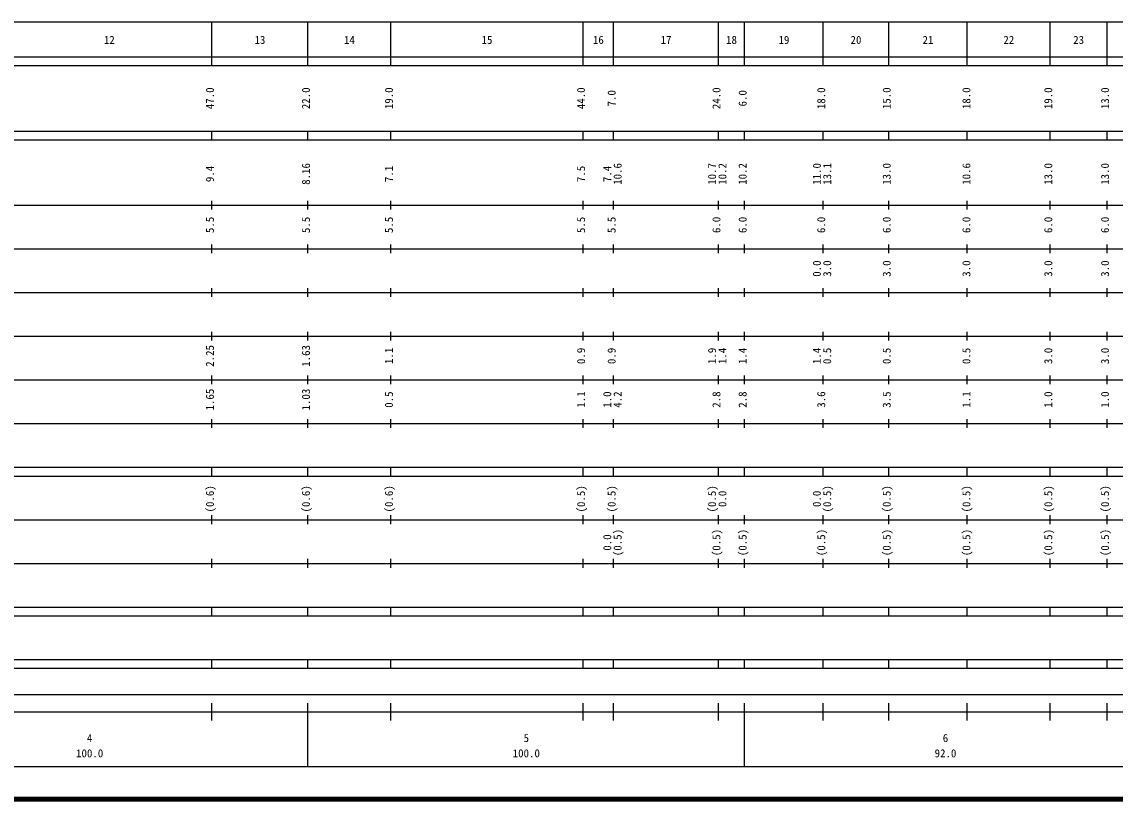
# Model space of a CAD drawing. Units: millimetres on the paper, enlarged 1000 times. Extents: x 40000 to 680000, y 20000 to 380000.
# Drawn here: x 302474 to 552853, y 20000 to 198000 of the extents above; entities that cross this region are included whole.
import ezdxf
from ezdxf.enums import TextEntityAlignment as Align

# ---------------------------------------------------------------- set-up
doc = ezdxf.new("R2010")
doc.units = ezdxf.units.MM
doc.header["$LTSCALE"] = 1000
doc.layers.add('M-TTL', color=2, linetype='Continuous', lineweight=140)
doc.layers.add('M-TTL-BAND', color=7, linetype='Continuous', lineweight=25)
doc.styles.add('ＭＳ ゴシック', font='')
doc.styles.get('ＭＳ ゴシック').set_extended_font_data('MS Gothic')

msp = doc.modelspace()

# ---------------------------------------------------------------- linework, layer by layer
at = {"layer": 'M-TTL'}
msp.add_line((40000, 20000), (680000, 20000), dxfattribs=at)
at = {"layer": 'M-TTL-BAND'}
for p, q in [((68000, 198000), (579000, 198000)), ((346000, 188000), (346000, 198000)), ((368000, 188000), (368000, 198000)), ((387000, 188000), (387000, 198000)), ((431000, 188000), (431000, 198000)), ((438000, 188000), (438000, 198000)), ((462000, 188000), (462000, 198000)), ((468000, 188000), (468000, 198000)), ((486000, 188000), (486000, 198000)), ((501000, 188000), (501000, 198000)), ((519000, 188000), (519000, 198000)), ((538000, 188000), (538000, 198000)), ((551000, 188000), (551000, 198000)), ((40000, 190000), (579000, 190000)), ((40000, 188000), (579000, 188000)), ((40000, 173000), (579000, 173000)), ((346000, 171000), (346000, 173000)), ((368000, 171000), (368000, 173000)), ((387000, 171000), (387000, 173000)), ((431000, 171000), (431000, 173000)), ((438000, 171000), (438000, 173000)), ((462000, 171000), (462000, 173000)), ((468000, 171000), (468000, 173000)), ((486000, 171000), (486000, 173000)), ((501000, 171000), (501000, 173000)), ((519000, 171000), (519000, 173000)), ((538000, 171000), (538000, 173000)), ((551000, 171000), (551000, 173000)), ((40000, 171000), (579000, 171000)), ((40000, 156000), (579000, 156000)), ((346000, 155000), (346000, 157000)), ((368000, 155000), (368000, 157000)), ((387000, 155000), (387000, 157000)), ((431000, 155000), (431000, 157000)), ((438000, 155000), (438000, 157000)), ((462000, 155000), (462000, 157000)), ((468000, 155000), (468000, 157000)), ((486000, 155000), (486000, 157000)), ((501000, 155000), (501000, 157000)), ((519000, 155000), (519000, 157000)), ((538000, 155000), (538000, 157000)), ((551000, 155000), (551000, 157000)), ((46000, 146000), (579000, 146000)), ((346000, 145000), (346000, 147000)), ((368000, 145000), (368000, 147000)), ((387000, 145000), (387000, 147000)), ((431000, 145000), (431000, 147000)), ((438000, 145000), (438000, 147000)), ((462000, 145000), (462000, 147000)), ((468000, 145000), (468000, 147000)), ((486000, 145000), (486000, 147000)), ((501000, 145000), (501000, 147000)), ((519000, 145000), (519000, 147000)), ((538000, 145000), (538000, 147000)), ((551000, 145000), (551000, 147000)), ((52000, 136000), (579000, 136000)), ((346000, 135000), (346000, 137000)), ((368000, 135000), (368000, 137000)), ((387000, 135000), (387000, 137000)), ((431000, 135000), (431000, 137000)), ((438000, 135000), (438000, 137000)), ((462000, 135000), (462000, 137000)), ((468000, 135000), (468000, 137000)), ((486000, 135000), (486000, 137000)), ((501000, 135000), (501000, 137000)), ((519000, 135000), (519000, 137000)), ((538000, 135000), (538000, 137000)), ((551000, 135000), (551000, 137000)), ((46000, 126000), (579000, 126000)), ((346000, 125000), (346000, 127000)), ((368000, 125000), (368000, 127000)), ((387000, 125000), (387000, 127000)), ((431000, 125000), (431000, 127000)), ((438000, 125000), (438000, 127000)), ((462000, 125000), (462000, 127000)), ((468000, 125000), (468000, 127000)), ((486000, 125000), (486000, 127000)), ((501000, 125000), (501000, 127000)), ((519000, 125000), (519000, 127000)), ((538000, 125000), (538000, 127000)), ((551000, 125000), (551000, 127000)), ((52000, 116000), (579000, 116000)), ((346000, 115000), (346000, 117000)), ((368000, 115000), (368000, 117000)), ((387000, 115000), (387000, 117000)), ((431000, 115000), (431000, 117000)), ((438000, 115000), (438000, 117000)), ((462000, 115000), (462000, 117000)), ((468000, 115000), (468000, 117000)), ((486000, 115000), (486000, 117000)), ((501000, 115000), (501000, 117000)), ((519000, 115000), (519000, 117000)), ((538000, 115000), (538000, 117000)), ((551000, 115000), (551000, 117000)), ((46000, 106000), (579000, 106000)), ((346000, 105000), (346000, 107000)), ((368000, 105000), (368000, 107000)), ((387000, 105000), (387000, 107000)), ((431000, 105000), (431000, 107000)), ((438000, 105000), (438000, 107000)), ((462000, 105000), (462000, 107000)), ((468000, 105000), (468000, 107000)), ((486000, 105000), (486000, 107000)), ((501000, 105000), (501000, 107000)), ((519000, 105000), (519000, 107000)), ((538000, 105000), (538000, 107000)), ((551000, 105000), (551000, 107000)), ((40000, 96000), (579000, 96000)), ((346000, 94000), (346000, 96000)), ((368000, 94000), (368000, 96000)), ((387000, 94000), (387000, 96000)), ((431000, 94000), (431000, 96000)), ((438000, 94000), (438000, 96000)), ((462000, 94000), (462000, 96000)), ((468000, 94000), (468000, 96000)), ((486000, 94000), (486000, 96000)), ((501000, 94000), (501000, 96000)), ((519000, 94000), (519000, 96000)), ((538000, 94000), (538000, 96000)), ((551000, 94000), (551000, 96000)), ((40000, 94000), (579000, 94000)), ((49000, 84000), (579000, 84000)), ((346000, 83000), (346000, 85000)), ((368000, 83000), (368000, 85000)), ((387000, 83000), (387000, 85000)), ((431000, 83000), (431000, 85000)), ((438000, 83000), (438000, 85000)), ((462000, 83000), (462000, 85000)), ((468000, 83000), (468000, 85000)), ((486000, 83000), (486000, 85000)), ((501000, 83000), (501000, 85000)), ((519000, 83000), (519000, 85000)), ((538000, 83000), (538000, 85000)), ((551000, 83000), (551000, 85000)), ((40000, 74000), (579000, 74000)), ((346000, 73000), (346000, 75000)), ((368000, 73000), (368000, 75000)), ((387000, 73000), (387000, 75000)), ((431000, 73000), (431000, 75000)), ((438000, 73000), (438000, 75000)), ((462000, 73000), (462000, 75000)), ((468000, 73000), (468000, 75000)), ((486000, 73000), (486000, 75000)), ((501000, 73000), (501000, 75000)), ((519000, 73000), (519000, 75000)), ((538000, 73000), (538000, 75000)), ((551000, 73000), (551000, 75000)), ((40000, 64000), (579000, 64000)), ((346000, 62000), (346000, 64000)), ((368000, 62000), (368000, 64000)), ((387000, 62000), (387000, 64000)), ((431000, 62000), (431000, 64000)), ((438000, 62000), (438000, 64000)), ((462000, 62000), (462000, 64000)), ((468000, 62000), (468000, 64000)), ((486000, 62000), (486000, 64000)), ((501000, 62000), (501000, 64000)), ((519000, 62000), (519000, 64000)), ((538000, 62000), (538000, 64000)), ((551000, 62000), (551000, 64000)), ((40000, 62000), (579000, 62000)), ((40000, 52000), (579000, 52000)), ((346000, 50000), (346000, 52000)), ((368000, 50000), (368000, 52000)), ((387000, 50000), (387000, 52000)), ((431000, 50000), (431000, 52000)), ((438000, 50000), (438000, 52000)), ((462000, 50000), (462000, 52000)), ((468000, 50000), (468000, 52000)), ((486000, 50000), (486000, 52000)), ((501000, 50000), (501000, 52000)), ((519000, 50000), (519000, 52000)), ((538000, 50000), (538000, 52000)), ((551000, 50000), (551000, 52000)), ((40000, 50000), (579000, 50000)), ((251500, 44000), (557000, 44000)), ((346000, 38000), (346000, 42000)), ((368000, 27500), (368000, 42000)), ((387000, 38000), (387000, 42000)), ((431000, 38000), (431000, 42000)), ((438000, 38000), (438000, 42000)), ((462000, 38000), (462000, 42000)), ((468000, 27500), (468000, 42000)), ((486000, 38000), (486000, 42000)), ((501000, 38000), (501000, 42000)), ((519000, 38000), (519000, 42000)), ((538000, 38000), (538000, 42000)), ((551000, 38000), (551000, 42000)), ((40000, 40000), (579000, 40000)), ((68000, 27500), (579000, 27500))]:
    msp.add_line(p, q, dxfattribs=at)

# ---------------------------------------------------------------- texts
at = {"layer": 'M-TTL-BAND', "style": 'ＭＳ ゴシック'}
for s, p in [('12', (322500, 192405)), ('13', (357000, 192405)), ('14', (377500, 192405)), ('15', (409000, 192405)), ('16', (434500, 192405)), ('17', (450000, 192405)), ('18', (465000, 192405)), ('19', (477000, 192405)), ('20', (493500, 192405)), ('21', (510000, 192405)), ('22', (528500, 192405)), ('23', (544500, 192405)), ('4', (318000, 32523)), ('5', (418000, 32523)), ('6', (514000, 32523)), ('100.0', (318000, 29033)), ('100.0', (418000, 29033)), ('92.0', (514000, 29033))]:
    msp.add_text(s, height=1833, dxfattribs=at).set_placement(p, align=Align.BOTTOM_CENTER)
for s, p in [('47.0', (347000, 180500)), ('22.0', (369000, 180500)), ('19.0', (388000, 180500)), ('44.0', (432000, 180500)), ('24.0', (463000, 180500)), ('18.0', (487000, 180500)), ('15.0', (502000, 180500)), ('18.0', (520250, 180500)), ('19.0', (539000, 180500)), ('13.0', (552000, 180500)), ('7.0', (439000, 180500)), ('6.0', (469000, 180500)), ('8.16', (369000, 163174)), ('10.6', (440370, 163174)), ('10.7', (462000, 163174)), ('10.2', (464370, 163174)), ('10.2', (469000, 163174)), ('11.0', (486000, 163174)), ('13.1', (488370, 163174)), ('13.0', (502000, 163174)), ('10.6', (520250, 163174)), ('13.0', (539000, 163174)), ('13.0', (552000, 163174)), ('9.4', (347000, 163174)), ('7.1', (388000, 163174)), ('7.5', (432000, 163174)), ('7.4', (438000, 163174)), ('5.5', (347000, 151500)), ('5.5', (369000, 151500)), ('5.5', (388000, 151500)), ('5.5', (432000, 151500)), ('5.5', (439000, 151500)), ('6.0', (463000, 151500)), ('6.0', (469000, 151500)), ('6.0', (487000, 151500)), ('6.0', (502000, 151500)), ('6.0', (520250, 151500)), ('6.0', (539000, 151500)), ('6.0', (552000, 151500)), ('0.0', (486000, 141500)), ('3.0', (488370, 141500)), ('3.0', (502000, 141500)), ('3.0', (520250, 141500)), ('3.0', (539000, 141500)), ('3.0', (552000, 141500)), ('2.25', (347000, 121500)), ('1.63', (369000, 121500)), ('1.1', (388000, 121500)), ('0.9', (432000, 121500)), ('0.9', (439000, 121500)), ('1.9', (462000, 121500)), ('1.4', (464370, 121500)), ('1.4', (469000, 121500)), ('1.4', (486000, 121500)), ('0.5', (488370, 121500)), ('0.5', (502000, 121500)), ('0.5', (520250, 121500)), ('3.0', (539000, 121500)), ('3.0', (552000, 121500)), ('1.65', (347000, 111500)), ('1.03', (369000, 111500)), ('0.5', (388000, 111500)), ('1.1', (432000, 111500)), ('1.0', (438000, 111500)), ('4.2', (440370, 111500)), ('2.8', (463000, 111500)), ('2.8', (469000, 111500)), ('3.6', (487000, 111500)), ('3.5', (502000, 111500)), ('1.1', (520250, 111500)), ('1.0', (539000, 111500)), ('1.0', (552000, 111500)), ('(0.6)', (347000, 88764)), ('(0.6)', (369000, 88764)), ('(0.6)', (388000, 88764)), ('(0.5)', (432000, 88764)), ('(0.5)', (439000, 88764)), ('(0.5)', (462000, 88764)), ('0.0', (464370, 88764)), ('0.0', (486000, 88764)), ('(0.5)', (488370, 88764)), ('(0.5)', (502000, 88764)), ('(0.5)', (520250, 88764)), ('(0.5)', (539000, 88764)), ('(0.5)', (552000, 88764)), ('0.0', (438000, 78764)), ('(0.5)', (440370, 78764)), ('(0.5)', (463000, 78764)), ('(0.5)', (469000, 78764)), ('(0.5)', (487000, 78764)), ('(0.5)', (502000, 78764)), ('(0.5)', (520250, 78764)), ('(0.5)', (539000, 78764)), ('(0.5)', (552000, 78764))]:
    msp.add_text(s, height=1833, rotation=90, dxfattribs=at).set_placement(p, align=Align.BOTTOM_CENTER)

doc.saveas('drawing.dxf')
